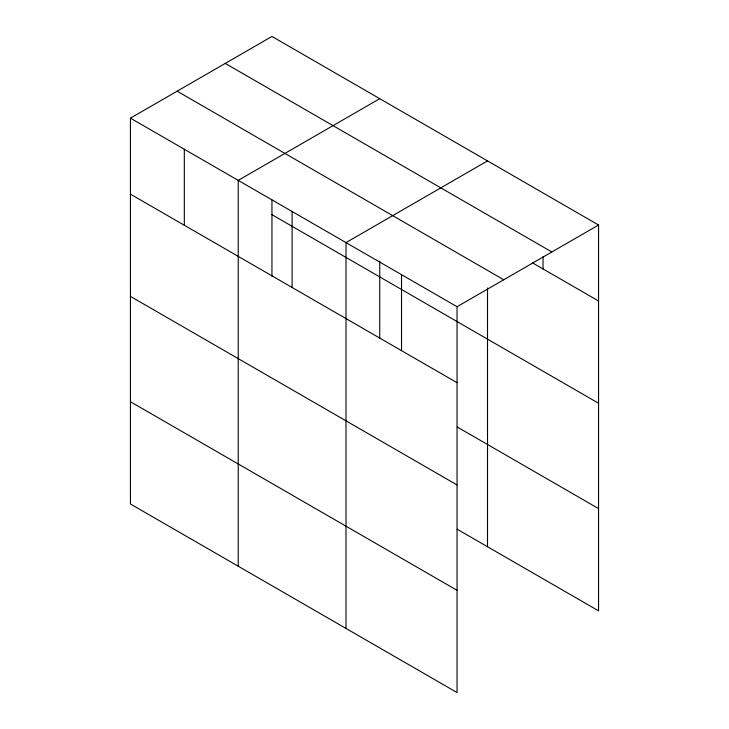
<?xml version="1.0" encoding="UTF-8"?>
<svg xmlns="http://www.w3.org/2000/svg" width="729" height="729" viewBox="0 0 729 729"><rect width="100%" height="100%" fill="white"/><g stroke="black" fill="none" stroke-linecap="round" stroke-linejoin="round"><path stroke-width="1.09" d="M130.436 118.153L457.047 306.718L457.047 692.55L130.436 503.985L130.436 118.153L271.953 36.45L598.564 225.015L598.564 610.847L457.138 529.199M379.736 98.679L238.219 180.382L238.219 566.214M487.519 160.899L346.002 242.602L346.002 628.434M457.047 306.718L598.564 225.015M225.261 63.414L551.862 251.979M532.325 262.759L598.564 300.995M177.138 91.189L503.739 279.754M271.953 214.681L598.564 403.246M130.436 194.142L457.047 382.698M457.138 426.948L598.564 508.596M130.436 296.393L457.047 484.949M130.436 401.734L457.047 590.299M543.041 256.462L543.041 268.937M487.519 288.01L487.519 546.732M401.524 274.66L401.524 350.649M379.736 261.009L379.736 338.548M292.11 211.492L292.11 287.481M271.953 199.919L271.953 276.327M184.328 149.272L184.328 225.252"/></g></svg>
